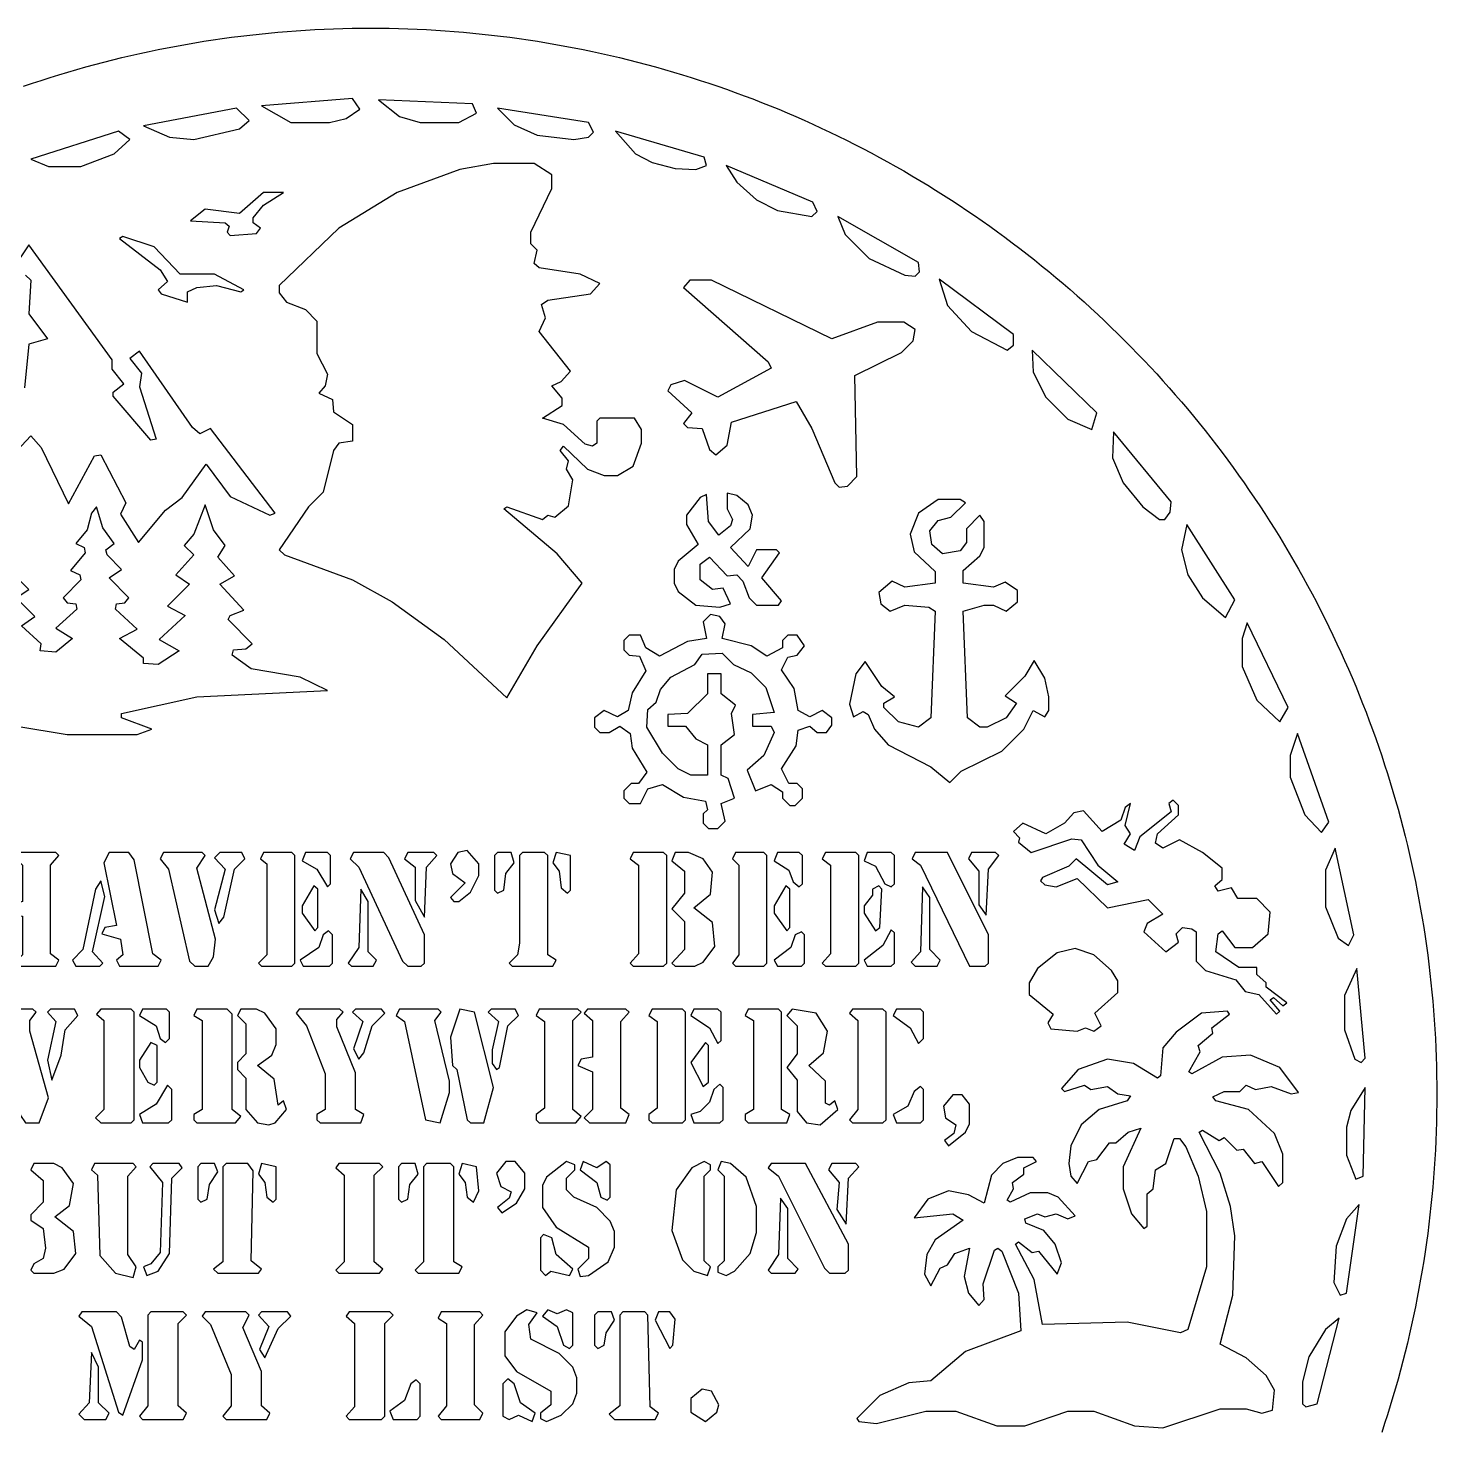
# Model space of a CAD drawing. Header units: millimetres. Extents: x 0 to 305, y 0 to 305.
# Drawn here: x 103.4 to 304.8, y 104.6 to 304.8 of the extents above; entities that cross this region are included whole.
import ezdxf

# ---------------------------------------------------------------- set-up
doc = ezdxf.new("R2010")
doc.units = ezdxf.units.MM

msp = doc.modelspace()

# ---------------------------------------------------------------- linework, layer by layer
at = {"layer": 'CUT_INNER'}
for points in [[(150.8327, 293.2319), (149.7879, 294.7246), (136.8018, 293.6797), (140.9812, 291.2915), (146.504, 291.2915), (148.8923, 291.8885)], [(153.5195, 294.5753), (156.5048, 292.1871), (159.4901, 291.2915), (165.0129, 291.2915), (167.5504, 292.6349), (166.9534, 293.9783)], [(135.0106, 291.59), (133.2194, 293.3812), (119.9348, 290.8437), (123.6664, 289.2018), (127.0995, 288.9032), (133.6672, 290.3959)], [(170.5357, 293.3812), (172.924, 290.9929), (176.2078, 289.5003), (181.4321, 288.9032), (183.5218, 289.2018), (184.2682, 289.9481), (183.5218, 291.2915)], [(117.9943, 288.9032), (116.3524, 290.0974), (103.8141, 286.0672), (106.3516, 285.0223), (110.9788, 285.0223), (115.7553, 286.8135)], [(187.4027, 290.0974), (190.2388, 286.8135), (192.627, 285.6194), (195.9109, 284.7238), (198.8962, 284.5745), (200.3888, 285.1716), (200.0903, 286.3657)], [(175.76, 285.4701), (169.9387, 285.4701), (165.1622, 284.5745), (156.2063, 281.2907), (147.8474, 276.2157), (139.3393, 268.0061), (139.3393, 266.9612), (140.3841, 265.6178), (143.0709, 264.573), (144.7128, 262.931), (144.7128, 258.3038), (146.2055, 255.3185), (145.907, 253.6766), (145.0114, 252.6317), (146.9518, 251.7361), (147.1011, 249.945), (149.7879, 248.1538), (149.7879, 245.7655), (147.8474, 245.467), (147.1011, 244.4221), (145.6084, 238.4515), (143.5187, 236.3618), (139.3393, 230.2419), (140.0856, 229.4956), (149.7879, 225.9132), (155.4599, 222.7786), (162.9232, 217.4051), (171.8791, 209.0462), (176.2078, 216.5095), (182.6262, 225.4654), (179.0439, 229.6449), (171.4313, 236.0633), (171.8791, 236.3618), (176.9542, 234.5706), (177.7005, 235.1677), (178.7453, 234.8691), (180.6858, 236.5111), (181.2829, 240.2427), (180.3873, 241.7354), (180.6858, 242.9295), (179.4917, 244.4221), (179.9395, 245.0192), (183.3726, 241.7354), (185.7608, 240.8398), (187.7013, 240.8398), (189.9403, 242.1832), (191.1344, 245.467), (191.1344, 247.4074), (190.0895, 249.0494), (185.1638, 249.0494), (184.716, 248.6016), (184.716, 245.467), (184.1189, 245.0192), (183.074, 245.3177), (179.9395, 248.1538), (176.9542, 249.0494), (179.7902, 250.8405), (179.7902, 251.8854), (178.2976, 253.6766), (179.6409, 254.2737), (180.9843, 255.7663), (176.5064, 261.4384), (177.402, 263.3788), (176.8049, 265.3193), (177.7005, 265.9164), (183.8204, 266.8119), (185.1638, 268.3046), (182.3277, 269.648), (176.5064, 270.5436), (175.76, 271.1406), (176.2078, 273.0811), (175.3122, 273.9767), (175.3122, 275.6186), (178.2976, 281.8878), (178.2976, 283.8282)], [(203.2249, 285.1716), (204.7175, 282.7833), (207.5536, 280.2458), (210.5389, 278.7532), (215.4646, 277.8576), (216.211, 278.6039), (215.6139, 279.9473)], [(139.9363, 281.2907), (137.1003, 281.2907), (133.6672, 278.3054), (128.7414, 278.9024), (126.6517, 277.2605), (131.5775, 276.962), (132.1745, 276.5142), (131.876, 275.6186), (132.3238, 275.1708), (136.0554, 275.4693), (136.6525, 276.2157), (135.6076, 276.962), (135.6076, 277.7083), (137.1003, 279.4995)], [(219.1963, 277.8576), (220.2411, 275.3201), (223.6742, 271.887), (228.7493, 269.4987), (230.2419, 269.3495), (230.839, 269.9465), (230.6897, 271.2899)], [(116.5017, 274.723), (122.323, 270.2451), (123.3679, 268.6031), (122.0245, 267.409), (122.4723, 266.8119), (126.2039, 265.6178), (126.2039, 267.1105), (127.5473, 267.7075), (130.3833, 268.0061), (133.8165, 267.1105), (134.2643, 267.409), (130.0848, 269.648), (125.1591, 269.648), (121.4274, 273.5289), (116.9495, 275.0215)], [(198.0006, 268.7524), (197.105, 267.7075), (209.1955, 257.1097), (209.6433, 256.2141), (202.0308, 252.0347), (197.2543, 254.4229), (195.3138, 253.8259), (194.866, 252.9303), (198.2991, 249.7957), (197.105, 248.303), (197.7021, 247.706), (199.7918, 247.5567), (200.8366, 244.5714), (201.7322, 243.8251), (203.3741, 245.1685), (203.9712, 248.4523), (213.2257, 251.4376), (215.4646, 247.5567), (218.7485, 239.7949), (219.3455, 239.1978), (220.5397, 239.3471), (221.8831, 240.6905), (221.5845, 255.1692), (228.3015, 258.4531), (229.9434, 260.095), (230.2419, 261.7369), (228.6, 262.7818), (224.8684, 262.7818), (218.3007, 260.3935), (201.1352, 268.7524)], [(233.675, 268.9017), (234.8691, 265.17), (238.3023, 261.4384), (243.3773, 258.7516), (244.2729, 259.4979), (244.2729, 260.9906)], [(246.9596, 258.7516), (247.1089, 255.617), (248.9001, 252.0347), (252.0347, 248.9001), (255.4678, 247.4074), (256.2141, 249.7957)], [(258.6024, 247.1089), (258.4531, 243.3773), (259.9457, 239.7949), (262.7818, 236.3618), (265.17, 234.5706), (265.9164, 234.5706), (266.6627, 235.6155), (266.8119, 237.1081)], [(199.4932, 237.7052), (197.5528, 235.1677), (197.5528, 233.8243), (199.1947, 230.9882), (196.3587, 228.6), (195.7616, 227.4059), (195.7616, 225.4654), (196.3587, 224.2713), (198.8962, 222.3309), (202.3293, 222.0323), (203.8219, 222.4801), (202.7771, 224.7191), (201.2844, 224.5698), (199.4932, 225.9132), (199.4932, 228.1522), (200.8366, 229.1971), (203.3741, 226.5103), (204.7175, 226.6595), (205.6131, 225.764), (206.5087, 223.3757), (207.5536, 222.3309), (210.6881, 222.3309), (211.1359, 222.9279), (208.2999, 226.2118), (210.8374, 229.7941), (210.3896, 230.2419), (207.5536, 230.2419), (206.3595, 227.8537), (203.8219, 230.5405), (206.658, 233.2272), (206.9565, 235.1677), (206.3595, 236.6603), (204.7175, 238.0037), (203.3741, 238.3023), (203.3741, 236.0633), (204.1205, 234.5706), (203.8219, 233.675), (202.18, 232.3316), (200.6874, 234.2721), (200.3888, 238.153)], [(233.5258, 237.4067), (230.6897, 235.4662), (229.4956, 232.4809), (230.0927, 229.9434), (233.078, 227.1073), (233.078, 225.4654), (228.7493, 224.8684), (226.9581, 225.764), (225.0176, 224.122), (225.3162, 222.4801), (226.6595, 221.4353), (228.7493, 222.3309), (232.1824, 222.0323), (233.078, 221.4353), (232.4809, 206.2102), (230.6897, 204.8668), (227.8537, 205.6131), (225.764, 207.7028), (225.764, 208.2999), (227.2566, 209.1955), (225.4654, 210.6881), (223.0772, 214.2705), (221.7338, 212.4793), (220.8382, 208.1506), (221.4353, 206.3595), (222.7786, 207.1058), (223.525, 206.658), (224.4206, 204.5683), (226.361, 202.3293), (232.4809, 199.1947), (235.1677, 196.9557), (236.8096, 198.5976), (242.631, 201.4337), (245.7655, 204.5683), (247.1089, 207.255), (248.7508, 206.3595), (249.3479, 207.255), (249.3479, 209.1955), (248.7508, 211.8823), (247.2582, 214.4198), (245.9148, 212.1808), (243.0787, 209.3448), (244.7207, 208.2999), (243.228, 206.2102), (240.5412, 204.8668), (239.4964, 204.8668), (237.7052, 206.2102), (237.1081, 221.4353), (240.0934, 222.3309), (241.4368, 222.3309), (243.228, 221.4353), (244.8699, 222.7786), (244.8699, 224.4206), (243.0787, 225.6147), (241.4368, 224.8684), (237.1081, 225.4654), (237.1081, 227.2566), (239.4964, 229.3463), (240.0934, 230.5405), (240.0934, 234.2721), (239.4964, 235.1677), (237.5559, 233.2272), (237.5559, 231.2868), (236.6603, 230.0927), (234.1228, 229.6449), (232.6302, 230.9882), (232.3316, 232.9287), (233.5258, 234.4214), (235.3169, 234.8691), (237.4067, 236.9589), (236.6603, 237.4067)], [(269.0509, 233.8243), (268.3046, 230.2419), (269.2002, 226.6595), (271.2899, 223.3757), (274.5738, 220.5397), (275.9171, 223.0772)], [(200.9859, 220.9875), (199.941, 219.9426), (200.3888, 217.5544), (197.7021, 217.1066), (193.6719, 215.0168), (191.7314, 216.211), (190.9851, 218.0022), (189.3432, 218.0022), (188.5969, 217.2558), (188.5969, 215.9124), (189.3432, 215.1661), (190.8358, 215.0168), (191.7314, 212.9271), (189.791, 209.7926), (189.1939, 207.255), (187.7013, 206.3595), (185.7608, 207.255), (184.4174, 206.2102), (184.4174, 204.8668), (185.1638, 204.1205), (186.5071, 204.1205), (187.9998, 205.0161), (189.4925, 203.9712), (189.791, 201.8815), (191.8807, 198.4484), (190.6866, 196.8065), (189.6417, 196.8065), (188.5969, 195.7616), (188.5969, 194.7167), (189.3432, 193.9704), (190.9851, 193.9704), (192.03, 196.0601), (194.1197, 196.6572), (197.105, 194.866), (200.2396, 194.269), (200.5381, 193.0748), (199.941, 192.4778), (199.941, 191.1344), (200.6874, 190.3881), (202.0308, 190.3881), (203.0756, 191.4329), (202.4786, 193.9704), (204.419, 194.7167), (203.5234, 197.5528), (202.4786, 198.0006), (202.4786, 202.3293), (204.419, 203.8219), (203.9712, 206.8072), (204.5683, 208.0014), (202.4786, 209.6433), (202.4786, 212.4793), (200.5381, 212.4793), (200.5381, 209.6433), (197.7021, 206.8072), (194.866, 206.658), (194.866, 205.0161), (197.4035, 205.0161), (198.8962, 203.2249), (200.5381, 202.3293), (200.5381, 198.0006), (198.1499, 198.0006), (196.3587, 198.8962), (194.1197, 201.1352), (191.8807, 204.8668), (192.03, 207.4043), (193.2241, 208.4492), (193.8212, 210.2404), (195.3138, 212.0315), (198.7469, 213.8227), (199.7918, 215.3154), (202.6278, 215.4646), (204.2697, 213.8227), (206.8072, 212.6286), (208.897, 210.5389), (210.0911, 206.9565), (206.9565, 206.658), (206.9565, 205.0161), (209.6433, 205.0161), (210.0911, 204.1205), (208.5984, 200.8366), (206.2102, 198.7469), (207.4043, 195.7616), (209.6433, 196.6572), (211.2852, 195.6123), (211.2852, 194.7167), (212.3301, 193.6719), (213.0764, 193.6719), (214.1213, 194.7167), (214.1213, 196.0601), (213.3749, 196.8065), (212.1808, 196.8065), (211.1359, 198.8962), (213.2257, 202.18), (213.5242, 204.419), (215.1661, 205.0161), (216.211, 204.1205), (217.5544, 204.1205), (218.3007, 205.1653), (218.3007, 206.2102), (216.9573, 207.255), (215.1661, 206.3595), (213.5242, 207.255), (212.9271, 210.3896), (211.1359, 213.0764), (212.0315, 214.8676), (213.3749, 215.1661), (214.4198, 216.5095), (213.3749, 218.0022), (212.0315, 218.0022), (211.2852, 217.2558), (211.2852, 216.211), (209.0462, 215.0168), (206.8072, 216.5095), (202.6278, 217.5544), (203.0756, 219.6441), (202.3293, 220.6889)], [(277.7083, 219.7933), (276.962, 217.5544), (276.962, 213.5242), (279.0517, 208.7477), (282.3356, 205.6131), (283.5297, 207.7028)], [(284.8731, 203.9712), (283.8282, 200.8366), (283.8282, 197.7021), (285.9179, 192.3285), (288.3062, 189.791), (289.351, 191.2836)], [(244.2729, 189.9403), (245.1685, 189.0447), (245.0192, 188.4476), (246.8104, 186.9549), (252.6317, 188.8954), (253.9751, 188.7461), (256.3634, 185.1638), (259.1994, 182.7755), (257.7068, 182.3277), (253.2288, 186.0594), (252.1839, 185.0145), (248.4523, 183.3726), (248.1538, 182.9248), (248.7508, 182.3277), (250.3928, 182.0292), (253.3781, 183.2233), (257.7068, 179.0439), (263.5281, 180.238), (265.6178, 178.1483), (263.3788, 176.8049), (262.931, 175.6108), (266.0656, 172.7747), (267.8568, 174.1181), (267.5583, 175.3122), (268.4539, 176.2078), (269.7973, 176.0586), (270.3943, 175.6108), (270.3943, 171.4313), (271.7377, 170.088), (276.0664, 168.7446), (277.4098, 167.1026), (279.3502, 166.6548), (281.8878, 163.8188), (282.3356, 164.2666), (280.9922, 165.9085), (281.44, 166.2071), (282.7833, 165.0129), (283.3804, 165.4607), (280.3951, 167.6997), (280.3951, 168.2968), (279.0517, 169.4909), (279.0517, 170.5357), (276.5142, 170.5357), (273.2304, 172.7747), (273.5289, 175.3122), (274.126, 175.76), (275.9171, 173.3718), (278.4547, 173.3718), (280.6936, 175.3122), (280.9922, 178.4468), (279.0517, 180.3873), (276.3649, 180.3873), (275.4693, 181.8799), (273.5289, 181.4321), (273.0811, 182.1785), (274.126, 183.074), (274.126, 184.716), (271.2899, 186.9549), (268.0061, 188.7461), (265.6178, 187.552), (264.573, 188.2983), (264.8715, 189.6417), (267.8568, 192.3285), (267.8568, 193.6719), (267.1105, 194.4182), (266.5134, 193.9704), (266.8119, 192.7763), (262.334, 189.1939), (261.5877, 187.2535), (260.095, 188.1491), (260.9906, 189.6417), (260.2443, 190.8358), (260.9906, 193.9704), (260.2443, 193.3734), (259.6472, 191.5822), (256.9604, 189.9403), (254.2737, 192.9256), (252.9303, 192.627), (251.5869, 191.1344), (248.9001, 189.6417), (245.6163, 191.1344)], [(290.2466, 187.552), (288.9032, 184.4174), (288.9032, 179.1931), (290.6944, 174.7152), (292.1871, 173.6703), (292.9334, 175.163)], [(102.1722, 186.9549), (101.7244, 186.0594), (102.62, 185.1638), (102.62, 179.9395), (100.8288, 179.3424), (101.2766, 178.1483), (102.62, 177.8498), (102.62, 172.3269), (101.5751, 171.2821), (102.1722, 170.685), (107.3965, 170.685), (107.8443, 171.5806), (106.6501, 172.4762), (106.6501, 185.1638), (107.8443, 186.5071), (107.3965, 186.9549)], [(115.009, 186.9549), (114.2627, 185.4623), (116.0539, 176.5064), (114.4119, 176.2078), (113.9642, 175.3122), (116.6509, 174.5659), (116.9495, 172.3269), (116.0539, 171.5806), (116.5017, 170.685), (122.0245, 170.685), (122.4723, 171.5806), (121.2782, 172.4762), (118.5914, 185.9101), (117.8451, 186.9549)], [(122.7708, 186.9549), (122.323, 186.0594), (123.5171, 184.5667), (126.5024, 171.4313), (127.2488, 170.685), (129.1892, 170.685), (129.9356, 172.0284), (130.2341, 174.5659), (127.5473, 184.716), (128.7414, 186.5071), (128.2936, 186.9549)], [(133.9657, 186.9549), (130.8311, 186.9549), (130.0848, 186.2086), (131.5775, 184.5667), (130.0848, 178.7453), (130.6819, 176.8049), (131.4282, 177.7005), (132.9209, 184.5667), (134.4135, 186.0594)], [(137.1003, 186.9549), (136.6525, 186.0594), (137.5481, 185.313), (137.5481, 172.3269), (136.354, 171.1328), (136.8018, 170.685), (141.1305, 170.685), (141.5783, 171.1328), (141.5783, 186.5071), (141.1305, 186.9549)], [(143.0709, 186.9549), (142.6231, 185.7608), (144.7128, 184.5667), (146.2055, 182.0292), (146.6533, 182.477), (146.6533, 186.5071), (146.2055, 186.9549)], [(149.9371, 186.9549), (149.4893, 186.0594), (150.6834, 184.8652), (156.9526, 171.4313), (157.6989, 170.685), (159.6394, 170.685), (160.0872, 171.1328), (160.0872, 175.163), (155.0121, 186.2086), (154.2658, 186.9549)], [(157.6989, 186.9549), (157.2511, 186.0594), (158.7438, 184.8652), (158.7438, 180.0887), (160.0872, 177.7005), (160.3857, 184.8652), (161.8784, 186.5071), (161.4306, 186.9549)], [(166.2071, 187.2535), (164.8637, 186.9549), (163.8188, 185.313), (164.1173, 183.9696), (165.9085, 182.6262), (163.8188, 180.5365), (164.2666, 179.9395), (165.0129, 179.9395), (166.6548, 181.2829), (167.849, 183.6711), (167.849, 185.313)], [(172.4762, 186.9549), (170.5357, 186.9549), (170.088, 186.5071), (170.088, 181.5814), (170.5357, 181.1336), (171.4313, 181.5814), (171.7299, 183.9696), (172.924, 185.4623)], [(174.1181, 186.9549), (173.6703, 186.5071), (173.6703, 173.9689), (173.3718, 172.3269), (172.1777, 171.1328), (172.6255, 170.685), (178.4468, 170.685), (178.8946, 171.5806), (177.7005, 172.3269), (177.7005, 186.5071), (177.2527, 186.9549)], [(178.8946, 186.9549), (178.4468, 185.4623), (179.3424, 184.2682), (179.6409, 181.8799), (180.5365, 181.1336), (180.9843, 181.5814), (180.9843, 186.5071)], [(189.9403, 186.9549), (189.4925, 186.0594), (190.6866, 185.1638), (190.6866, 172.4762), (189.4925, 171.1328), (189.9403, 170.685), (194.269, 170.685), (194.7167, 171.1328), (194.7167, 186.5071), (194.269, 186.9549)], [(195.9109, 186.9549), (195.4631, 185.7608), (197.2543, 184.2682), (197.2543, 181.1336), (195.4631, 178.8946), (197.2543, 177.1034), (197.2543, 173.0733), (195.4631, 171.1328), (195.9109, 170.685), (198.7469, 170.685), (199.941, 171.2821), (201.583, 173.5211), (201.2844, 176.9542), (198.5976, 179.0439), (200.9859, 180.9843), (201.2844, 184.1189), (199.941, 186.0594), (197.8513, 186.9549)], [(204.5683, 186.9549), (204.1205, 186.0594), (205.0161, 185.1638), (205.0161, 172.3269), (204.1205, 171.1328), (204.5683, 170.685), (208.5984, 170.685), (209.0462, 171.1328), (209.0462, 186.5071), (208.5984, 186.9549)], [(210.5389, 186.9549), (210.0911, 185.7608), (212.1808, 184.4174), (212.7779, 182.7755), (213.6735, 182.0292), (214.1213, 182.477), (214.1213, 186.5071), (213.6735, 186.9549)], [(217.4051, 186.9549), (216.9573, 186.0594), (218.1514, 185.1638), (218.1514, 172.4762), (216.9573, 171.1328), (217.4051, 170.685), (221.7338, 170.685), (222.1816, 171.1328), (222.1816, 186.5071), (221.7338, 186.9549)], [(223.3757, 186.9549), (222.9279, 185.7608), (224.5698, 185.0145), (225.9132, 182.477), (226.8088, 182.0292), (227.2566, 182.477), (227.2566, 186.5071), (226.8088, 186.9549)], [(230.2419, 186.9549), (229.7941, 186.0594), (230.9882, 185.1638), (238.0037, 170.685), (240.2427, 170.685), (240.6905, 171.1328), (240.6905, 175.163), (234.8691, 186.9549)], [(238.3023, 186.9549), (237.8545, 186.0594), (239.3471, 184.2682), (239.3471, 179.4917), (240.392, 177.999), (240.6905, 184.5667), (242.1832, 186.5071), (241.7354, 186.9549)], [(113.8149, 182.9248), (113.0686, 181.7307), (111.2774, 173.0733), (109.7847, 171.5806), (110.2325, 170.685), (113.6656, 170.685), (114.1134, 171.1328), (112.6208, 172.7747), (114.4119, 180.6858)], [(144.265, 182.1785), (142.6231, 179.3424), (142.6231, 178.2976), (144.4143, 175.76), (144.8621, 176.2078), (144.8621, 181.7307)], [(150.982, 181.7307), (150.6834, 173.3718), (149.1908, 171.1328), (149.6386, 170.685), (152.7732, 170.685), (153.221, 171.5806), (152.0268, 172.7747), (152.0268, 179.9395)], [(211.733, 182.1785), (210.0911, 179.3424), (210.0911, 178.2976), (211.8823, 175.76), (212.3301, 176.2078), (212.3301, 181.7307)], [(225.0176, 182.1785), (224.122, 181.7307), (224.122, 180.8351), (222.9279, 179.3424), (222.9279, 178.2976), (224.5698, 175.76), (225.1669, 176.2078), (225.4654, 181.7307)], [(231.2868, 182.0292), (230.9882, 172.7747), (229.6449, 171.2821), (230.2419, 170.685), (233.3765, 170.685), (233.8243, 171.5806), (232.3316, 173.0733), (232.3316, 180.5365)], [(146.3548, 175.76), (145.6084, 175.163), (145.0114, 173.3718), (142.3246, 171.5806), (142.7724, 170.685), (146.504, 170.685), (146.9518, 171.1328), (146.9518, 175.163)], [(213.972, 175.6108), (213.0764, 175.163), (212.4793, 173.3718), (210.0911, 171.5806), (210.5389, 170.685), (213.972, 170.685), (214.4198, 171.1328), (214.4198, 175.163)], [(226.8088, 175.9093), (225.6147, 173.6703), (222.9279, 171.5806), (223.3757, 170.685), (226.8088, 170.685), (227.2566, 171.1328), (227.2566, 175.4615)], [(250.542, 172.6255), (247.706, 170.3865), (246.5119, 168.2968), (246.5119, 166.6548), (249.945, 163.8188), (249.1986, 162.6247), (249.6464, 161.7291), (253.3781, 161.4306), (254.5722, 161.8784), (255.7663, 161.4306), (256.8112, 162.1769), (255.9156, 163.9681), (259.1994, 166.9534), (259.1994, 168.5953), (258.3038, 170.088), (255.7663, 172.3269), (253.0795, 173.2225)], [(293.3812, 170.3865), (291.59, 166.5056), (291.59, 161.5798), (293.0827, 157.4004), (293.9783, 156.9526), (294.5753, 157.5497)], [(98.2913, 164.5651), (97.8435, 163.9681), (99.3361, 162.1769), (102.3214, 149.3401), (103.0678, 148.2952), (105.0082, 148.2952), (106.3516, 151.8776), (103.6648, 161.4306), (103.6648, 162.9232), (104.5604, 164.1173), (104.1126, 164.5651)], [(110.0833, 164.5651), (106.6501, 164.5651), (106.2024, 164.1173), (107.3965, 162.7739), (106.2024, 157.2511), (106.7994, 154.4151), (108.1428, 157.9975), (108.7399, 161.5798), (110.531, 163.6695)], [(113.8149, 164.5651), (113.2178, 163.8188), (114.2627, 162.9232), (114.2627, 150.2357), (113.0686, 149.0415), (113.8149, 148.2952), (118.1436, 148.2952), (118.5914, 148.743), (118.5914, 164.1173), (118.1436, 164.5651)], [(119.7855, 164.5651), (119.3377, 163.6695), (121.726, 162.1769), (122.323, 160.3857), (123.0693, 159.7886), (123.6664, 160.3857), (123.6664, 164.1173), (123.2186, 164.5651)], [(127.5473, 164.5651), (127.0995, 163.6695), (128.2936, 162.9232), (128.2936, 150.2357), (127.0995, 149.4893), (127.0995, 148.743), (127.5473, 148.2952), (133.0701, 148.2952), (133.8165, 149.1908), (132.6223, 150.2357), (132.6223, 163.8188), (131.876, 164.5651)], [(133.8165, 164.5651), (133.3687, 163.6695), (134.5628, 162.4754), (134.5628, 158.1467), (133.3687, 156.9526), (133.3687, 155.9077), (134.5628, 154.7136), (134.5628, 150.2357), (136.2047, 148.2952), (137.8466, 147.9967), (138.7422, 148.2952), (140.3841, 150.2357), (139.9363, 151.4298), (139.19, 150.8327), (138.5929, 154.5643), (136.2047, 156.5048), (138.2944, 157.9975), (138.8915, 159.4901), (138.8915, 161.7291), (137.2496, 163.9681), (136.0554, 164.5651)], [(142.1753, 164.5651), (141.7275, 163.9681), (143.2202, 162.1769), (145.907, 155.3107), (145.907, 150.2357), (144.7128, 149.4893), (144.7128, 148.743), (145.1606, 148.2952), (150.982, 148.2952), (151.4298, 149.4893), (150.2357, 150.2357), (150.2357, 155.4599), (147.5489, 162.0276), (147.5489, 163.0725), (148.4445, 164.1173), (147.9967, 164.5651)], [(153.9673, 164.5651), (150.2357, 164.5651), (149.7879, 164.1173), (151.2805, 162.7739), (149.9371, 158.893), (150.6834, 157.4004), (151.4298, 158.296), (152.6239, 162.1769), (154.4151, 163.9681)], [(156.5048, 164.5651), (156.057, 163.6695), (157.2511, 162.7739), (160.2364, 148.743), (162.3262, 148.2952), (163.6695, 152.6239), (163.6695, 154.2658), (161.5798, 162.9232), (162.4754, 164.1173), (162.0276, 164.5651)], [(165.1622, 164.5651), (163.8188, 160.535), (164.1173, 156.5048), (164.7144, 155.9077), (166.2071, 148.743), (166.6548, 148.2952), (168.5953, 148.2952), (169.9387, 153.3702), (167.2519, 164.1173)], [(173.0733, 164.5651), (169.6402, 164.5651), (169.1924, 164.1173), (170.685, 162.7739), (169.7894, 158.7438), (169.7894, 156.8033), (170.3865, 155.9077), (170.8343, 156.2063), (172.0284, 162.1769), (173.5211, 163.6695)], [(176.5064, 164.5651), (176.0586, 163.6695), (177.2527, 162.7739), (177.2527, 150.3849), (176.0586, 149.4893), (176.0586, 148.743), (176.5064, 148.2952), (181.7307, 148.2952), (182.477, 149.1908), (181.2829, 150.2357), (181.2829, 162.9232), (182.477, 164.1173), (182.0292, 164.5651)], [(183.3726, 164.5651), (182.9248, 163.9681), (184.1189, 162.9232), (184.1189, 157.6989), (182.477, 157.4004), (182.0292, 156.5048), (184.1189, 155.6092), (184.1189, 150.2357), (182.9248, 149.0415), (183.6711, 148.2952), (188.8954, 148.2952), (189.3432, 149.4893), (188.1491, 150.3849), (188.1491, 162.7739), (189.3432, 164.1173), (188.8954, 164.5651)], [(192.627, 164.5651), (192.1792, 163.6695), (193.3734, 162.7739), (193.3734, 150.3849), (192.1792, 149.4893), (192.1792, 148.743), (192.627, 148.2952), (196.9557, 148.2952), (197.4035, 148.743), (197.4035, 164.1173), (196.9557, 164.5651)], [(198.5976, 164.5651), (198.1499, 163.6695), (200.8366, 161.8784), (202.0308, 159.6394), (202.4786, 160.0872), (202.4786, 164.1173), (202.0308, 164.5651)], [(206.3595, 164.5651), (205.9117, 163.6695), (207.1058, 162.9232), (207.1058, 150.2357), (205.9117, 149.4893), (205.9117, 148.743), (206.3595, 148.2952), (211.8823, 148.2952), (212.3301, 149.4893), (211.1359, 150.2357), (211.1359, 164.1173), (210.6881, 164.5651)], [(212.6286, 164.5651), (211.8823, 163.6695), (213.3749, 162.1769), (213.3749, 158.1467), (211.8823, 156.2063), (213.3749, 154.4151), (213.3749, 149.9371), (214.7183, 148.2952), (216.6588, 147.9967), (219.1963, 150.2357), (218.7485, 151.4298), (218.0022, 150.8327), (217.4051, 151.1312), (217.4051, 154.2658), (215.0168, 156.5048), (217.1066, 158.296), (217.7036, 161.4306), (216.0617, 163.9681)], [(221.286, 164.5651), (220.8382, 163.9681), (222.0323, 162.9232), (222.0323, 150.2357), (220.8382, 148.743), (221.286, 148.2952), (225.6147, 148.2952), (226.0625, 148.743), (226.0625, 164.1173), (225.6147, 164.5651)], [(274.8723, 164.2666), (271.1406, 163.9681), (267.5583, 161.2813), (265.6178, 159.0423), (265.3193, 155.0121), (264.8715, 154.7136), (261.4384, 156.8033), (257.7068, 157.4004), (253.5273, 155.9077), (251.1391, 153.221), (251.5869, 152.7732), (254.4229, 153.6688), (255.3185, 153.0717), (257.7068, 153.5195), (259.1994, 152.4746), (260.9906, 152.1761), (260.5428, 151.4298), (256.5126, 150.2357), (253.9751, 147.9967), (252.4825, 145.0114), (252.1839, 142.4738), (252.4825, 140.6827), (253.3781, 139.6378), (255.02, 142.7724), (256.2141, 143.0709), (258.0053, 145.4592), (258.9009, 145.4592), (260.6921, 146.9518), (262.4833, 147.5489), (259.9457, 142.0261), (259.9457, 138.8915), (261.1399, 135.3091), (262.931, 133.2194), (263.3788, 133.5179), (263.3788, 138.1452), (264.2744, 138.8915), (264.573, 141.5783), (266.0656, 142.4738), (267.2597, 146.0562), (268.0061, 146.0562), (268.9017, 144.8621), (270.6929, 140.6827), (271.887, 135.6076), (271.887, 127.6966), (269.2002, 118.7406), (268.1553, 118.2929), (260.5428, 119.7855), (248.4523, 119.487), (247.2582, 125.9054), (244.5714, 130.9804), (245.0192, 131.2789), (246.9596, 129.7863), (247.8552, 129.9356), (250.542, 126.6517), (251.1391, 128.2936), (250.2435, 130.9804), (248.6016, 132.9209), (246.0641, 133.9657), (245.9148, 134.5628), (247.706, 135.3091), (248.7508, 134.8613), (250.3928, 135.3091), (252.0347, 134.5628), (253.0795, 135.0106), (250.6913, 137.6974), (249.1986, 138.2944), (246.6611, 138.2944), (243.8251, 136.951), (243.3773, 137.2496), (244.2729, 138.8915), (244.1236, 139.7871), (245.7655, 140.9812), (245.7655, 141.8768), (247.5567, 142.7724), (247.1089, 143.3694), (244.8699, 143.3694), (242.7802, 142.4738), (241.1383, 140.8319), (240.0934, 136.8018), (237.8545, 137.9959), (235.0184, 138.5929), (232.0331, 137.3988), (230.0927, 134.712), (235.6155, 135.3091), (237.1081, 134.4135), (233.078, 131.5775), (231.8838, 129.4878), (231.5853, 126.6517), (232.4809, 125.0098), (233.8243, 127.5473), (234.8691, 127.9951), (235.914, 129.637), (238.0037, 130.3833), (237.2574, 126.3532), (237.8545, 123.9649), (239.3471, 122.1738), (240.0934, 123.0693), (239.9442, 125.3083), (241.5861, 130.0848), (242.0339, 130.3833), (242.631, 129.9356), (245.0192, 123.9649), (245.3177, 118.5914), (237.4067, 115.6061), (232.4809, 111.4266), (229.3463, 111.1281), (225.1669, 109.3369), (221.8831, 106.0531), (222.1816, 105.6053), (224.7191, 105.3068), (231.7346, 107.0979), (236.0633, 107.0979), (241.8846, 105.0082), (245.9148, 105.0082), (252.0347, 107.0979), (255.7663, 107.0979), (261.5877, 105.0082), (265.6178, 104.7097), (273.8274, 107.3965), (277.5591, 107.3965), (279.798, 106.7994), (281.2907, 107.2472), (281.5892, 110.0833), (280.3951, 112.173), (277.5591, 114.7105), (273.8274, 116.6509), (275.6186, 123.6664), (275.9171, 132.1745), (275.3201, 136.354), (273.8274, 141.1305), (270.8421, 146.9518), (271.2899, 147.2503), (273.6782, 145.7577), (274.4245, 146.2055), (276.2157, 144.4143), (277.1113, 144.5636), (278.7532, 142.4738), (279.798, 142.7724), (282.1863, 139.19), (282.7833, 139.7871), (282.7833, 143.8172), (281.5892, 146.8025), (277.8576, 150.2357), (273.2304, 151.4298), (272.7826, 152.0268), (274.4245, 152.7732), (276.6635, 152.7732), (277.5591, 153.6688), (278.9024, 153.0717), (281.1414, 153.5195), (283.9775, 152.4746), (285.0223, 152.6239), (282.3356, 156.2063), (278.1561, 157.9975), (274.126, 157.6989), (269.7973, 155.3107), (269.3495, 155.6092), (270.9914, 158.4452), (270.6929, 159.3408), (272.7826, 161.132), (272.6333, 161.8784), (275.1708, 163.8188)], [(227.5551, 164.5651), (227.1073, 163.6695), (229.4956, 161.8784), (230.6897, 159.6394), (231.436, 160.3857), (231.436, 164.1173), (230.9882, 164.5651)], [(120.9796, 159.7886), (119.3377, 157.2511), (119.3377, 156.2063), (120.5318, 154.1166), (121.4274, 153.6688), (121.8752, 154.1166), (121.8752, 159.3408)], [(200.2396, 159.7886), (198.1499, 156.9526), (199.941, 153.5195), (200.6874, 154.1166), (200.6874, 159.3408)], [(123.3679, 153.6688), (121.726, 150.982), (119.3377, 149.4893), (119.7855, 148.2952), (123.5171, 148.2952), (123.9649, 148.743), (123.9649, 153.0717)], [(202.3293, 153.818), (201.4337, 153.0717), (200.8366, 151.2805), (199.4932, 149.9371), (198.1499, 149.4893), (198.5976, 148.2952), (202.3293, 148.2952), (202.7771, 148.743), (202.7771, 153.3702)], [(230.9882, 153.5195), (230.0927, 152.7732), (229.1971, 150.6834), (227.1073, 149.4893), (227.5551, 148.2952), (230.9882, 148.2952), (231.436, 148.743), (231.436, 153.0717)], [(294.5753, 153.3702), (292.4856, 150.0864), (291.8885, 147.6981), (291.8885, 143.668), (293.2319, 140.2349), (294.2768, 140.6827)], [(236.9589, 152.3254), (235.6155, 152.3254), (234.2721, 150.6834), (234.5706, 149.0415), (236.0633, 147.9967), (235.7647, 146.8025), (234.4214, 145.7577), (235.0184, 145.0114), (237.4067, 146.9518), (238.0037, 148.1459), (238.0037, 150.982)], [(104.2619, 142.4738), (103.8141, 141.5783), (105.6053, 140.0856), (105.6053, 136.951), (103.8141, 135.1598), (103.8141, 134.4135), (105.6053, 133.2194), (105.9038, 130.3833), (105.6053, 128.8907), (104.2619, 128.1444), (103.8141, 127.2488), (104.2619, 126.801), (107.0979, 126.801), (108.5906, 127.398), (110.2325, 129.637), (109.934, 132.7716), (107.2472, 134.8613), (109.3369, 136.5032), (109.934, 139.6378), (108.2921, 141.8768), (107.0979, 142.4738)], [(112.9193, 142.4738), (112.4715, 141.5783), (113.3671, 140.8319), (113.6656, 129.3385), (115.9046, 126.801), (118.4421, 126.2039), (118.8899, 127.6966), (117.6958, 129.4878), (117.6958, 140.6827), (118.8899, 142.0261), (118.4421, 142.4738)], [(125.0098, 142.4738), (121.2782, 142.4738), (120.8304, 142.0261), (122.6215, 139.7871), (122.323, 129.7863), (120.9796, 128.1444), (119.9348, 127.6966), (120.3826, 126.5024), (122.0245, 127.0995), (123.6664, 129.637), (123.9649, 140.3841), (125.4576, 141.8768)], [(130.0848, 142.4738), (128.1444, 142.4738), (127.6966, 142.0261), (127.6966, 137.3988), (128.1444, 136.951), (129.04, 137.3988), (129.3385, 139.4885), (130.5326, 141.2797)], [(131.7267, 142.4738), (131.2789, 142.0261), (131.2789, 128.4429), (129.9356, 127.398), (130.5326, 126.801), (136.354, 126.801), (136.8018, 127.398), (135.3091, 128.5922), (135.6076, 141.429), (134.8613, 142.4738)], [(136.8018, 142.4738), (136.354, 140.9812), (137.2496, 139.7871), (137.5481, 137.6974), (138.4437, 136.951), (138.8915, 137.3988), (138.8915, 142.0261)], [(147.8474, 142.4738), (147.3996, 141.8768), (148.5937, 140.8319), (148.5937, 128.4429), (147.3996, 127.2488), (147.8474, 126.801), (153.6688, 126.801), (154.1166, 127.398), (152.9224, 128.4429), (152.9224, 140.8319), (154.1166, 142.0261), (153.6688, 142.4738)], [(158.7438, 142.4738), (156.8033, 142.4738), (156.3555, 142.0261), (156.3555, 137.3988), (156.8033, 136.951), (157.6989, 137.3988), (157.9975, 139.4885), (159.1916, 140.9812)], [(160.3857, 142.4738), (159.9379, 142.0261), (159.9379, 128.4429), (158.7438, 127.2488), (159.1916, 126.801), (165.0129, 126.801), (165.4607, 127.6966), (164.2666, 128.4429), (164.2666, 142.0261), (163.8188, 142.4738)], [(165.4607, 142.4738), (165.0129, 140.9812), (165.9085, 139.7871), (166.2071, 137.6974), (167.1026, 136.951), (167.849, 138.5929), (167.5504, 142.0261)], [(173.0733, 142.7724), (171.7299, 142.7724), (170.3865, 141.1305), (170.9835, 139.19), (172.4762, 138.4437), (172.1777, 137.5481), (170.5357, 136.2047), (171.1328, 135.4584), (173.2225, 136.8018), (174.4167, 138.8915), (174.4167, 141.1305)], [(180.3873, 142.7724), (177.5512, 140.5334), (176.9542, 139.3393), (176.9542, 136.2047), (178.8946, 133.3687), (183.5218, 130.5326), (183.5218, 128.8907), (182.0292, 127.398), (182.3277, 126.3532), (183.5218, 126.5024), (186.3579, 128.4429), (187.2535, 130.5326), (187.2535, 132.7716), (186.6564, 134.2643), (184.716, 136.2047), (181.4321, 137.6974), (180.3873, 138.7422), (180.3873, 140.3841), (181.5814, 141.5783), (181.5814, 142.3246)], [(182.7755, 142.7724), (182.3277, 141.5783), (184.716, 139.7871), (185.313, 137.6974), (186.2086, 137.2496), (186.6564, 137.6974), (186.6564, 142.3246), (186.0594, 142.7724), (184.716, 141.8768)], [(200.0903, 142.7724), (198.2991, 141.8768), (196.0601, 138.7422), (195.4631, 132.9209), (196.9557, 128.7414), (198.5976, 127.0995), (200.5381, 126.5024), (200.9859, 127.6966), (200.0903, 128.5922), (200.0903, 140.6827), (200.9859, 141.5783), (200.9859, 142.3246)], [(202.4786, 142.7724), (202.0308, 141.5783), (202.9263, 140.6827), (202.9263, 128.5922), (202.0308, 127.6966), (202.0308, 126.9502), (203.2249, 126.5024), (204.419, 127.0995), (206.658, 129.637), (207.5536, 132.6223), (207.5536, 136.354), (206.0609, 140.5334), (203.8219, 142.4738)], [(209.6433, 142.4738), (209.1955, 141.8768), (210.6881, 140.6827), (217.2558, 127.5473), (218.0022, 126.801), (220.2411, 126.801), (220.6889, 127.2488), (220.6889, 130.9804), (214.569, 142.4738)], [(218.3007, 142.4738), (217.8529, 141.5783), (219.3455, 139.7871), (219.047, 135.9062), (220.3904, 133.8165), (220.6889, 140.3841), (222.1816, 142.0261), (221.7338, 142.4738)], [(210.9867, 137.5481), (210.6881, 129.4878), (209.1955, 127.2488), (209.6433, 126.801), (213.0764, 126.801), (213.5242, 127.398), (212.0315, 128.8907), (212.0315, 136.0554)], [(293.6797, 136.6525), (291.8885, 134.5628), (290.3959, 130.6819), (290.0974, 125.4576), (290.9929, 123.6664), (291.8885, 123.9649)], [(177.1034, 132.3238), (176.6556, 131.876), (176.6556, 127.2488), (177.402, 126.5024), (178.1483, 127.0995), (180.8351, 126.5024), (181.2829, 127.398), (178.8946, 129.4878), (178.2976, 131.876)], [(111.1281, 121.2782), (110.6803, 120.6811), (112.4715, 119.1884), (116.3524, 106.9487), (116.9495, 106.5009), (119.7855, 114.4119), (119.7855, 116.9495), (119.3377, 117.248), (118.5914, 115.9046), (117.9943, 116.3524), (116.8002, 120.5318), (116.0539, 121.2782)], [(120.9796, 121.2782), (120.5318, 120.8304), (120.5318, 107.8443), (119.3377, 106.3516), (119.7855, 105.9038), (125.6069, 105.9038), (126.0547, 106.7994), (124.8605, 107.8443), (124.8605, 119.6362), (126.0547, 120.8304), (125.6069, 121.2782)], [(128.7414, 121.2782), (128.2936, 120.6811), (129.4878, 119.487), (132.4731, 112.3222), (132.4731, 107.8443), (131.2789, 106.3516), (131.7267, 105.9038), (137.5481, 105.9038), (137.9959, 106.7994), (136.8018, 107.8443), (136.8018, 112.77), (134.115, 119.0392), (135.0106, 120.8304), (134.5628, 121.2782)], [(140.5334, 121.2782), (136.8018, 121.2782), (136.354, 120.8304), (137.8466, 119.1884), (136.5032, 115.9046), (137.2496, 114.7105), (139.19, 118.8899), (140.9812, 120.6811)], [(149.3401, 121.2782), (148.8923, 120.6811), (150.0864, 119.6362), (150.0864, 107.695), (148.8923, 106.3516), (149.3401, 105.9038), (153.9673, 105.9038), (154.4151, 106.3516), (154.4151, 119.6362), (155.6092, 120.8304), (155.1614, 121.2782)], [(162.4754, 121.2782), (162.0276, 120.3826), (163.2217, 119.6362), (163.2217, 107.8443), (162.0276, 106.3516), (162.4754, 105.9038), (167.9982, 105.9038), (168.446, 106.7994), (167.2519, 107.9935), (167.2519, 119.487), (168.446, 120.8304), (167.9982, 121.2782)], [(174.7152, 121.5767), (173.2225, 120.6811), (171.5806, 118.4421), (171.5806, 115.009), (173.2225, 112.77), (178.1483, 109.934), (178.1483, 107.9935), (176.6556, 106.7994), (176.6556, 106.0531), (177.5512, 105.6053), (179.6409, 106.5009), (181.2829, 108.1428), (181.8799, 109.6355), (181.8799, 111.8744), (181.2829, 113.3671), (179.3424, 115.3075), (175.3122, 117.3973), (175.0137, 119.487), (176.2078, 121.1289)], [(177.7005, 121.5767), (176.9542, 120.6811), (179.0439, 119.1884), (179.9395, 116.5017), (180.8351, 116.0539), (181.2829, 116.5017), (181.2829, 121.1289), (180.3873, 121.5767), (179.0439, 120.9796)], [(186.8057, 121.2782), (184.8652, 121.2782), (184.4174, 120.8304), (184.4174, 116.5017), (184.8652, 116.0539), (185.7608, 116.5017), (186.0594, 118.2929), (187.2535, 120.084)], [(188.4476, 121.2782), (187.9998, 120.8304), (187.9998, 107.8443), (186.5071, 106.6501), (187.2535, 105.9038), (193.0748, 105.9038), (193.5226, 106.7994), (192.3285, 107.695), (192.03, 120.8304), (191.5822, 121.2782)], [(193.5226, 121.2782), (193.0748, 120.084), (195.1645, 116.0539), (195.6123, 116.5017), (195.9109, 120.2333), (195.1645, 121.2782)], [(290.8437, 120.3826), (288.9032, 118.7406), (286.515, 114.8597), (285.6194, 111.2774), (285.6194, 108.1428), (286.0672, 107.695), (287.7091, 108.1428)], [(112.4715, 115.4568), (112.173, 108.2921), (110.6803, 106.6501), (111.4266, 105.9038), (114.5612, 105.9038), (115.009, 106.7994), (113.5164, 108.2921), (113.5164, 113.3671)], [(158.893, 111.5759), (158.1467, 110.9788), (157.2511, 108.5906), (155.1614, 107.0979), (155.6092, 105.9038), (159.0423, 105.9038), (159.4901, 106.3516), (159.4901, 110.9788)], [(172.0284, 111.7252), (171.2821, 110.9788), (171.2821, 106.3516), (172.1777, 105.9038), (173.5211, 106.5009), (175.4615, 105.6053), (175.9093, 106.7994), (173.8196, 108.2921), (172.924, 110.9788)], [(199.7918, 110.2325), (198.1499, 108.8891), (198.1499, 106.9487), (200.2396, 105.6053), (201.8815, 106.9487), (202.18, 107.9935), (201.1352, 109.934)]]:
    msp.add_lwpolyline(points, close=True, dxfattribs=at)
for points in [[(97.2464, 239.4964), (103.8141, 246.5119), (105.3068, 244.8699), (109.1877, 236.8096), (112.9193, 243.6758), (113.8149, 243.8251), (117.3973, 236.9589), (116.6509, 235.3169), (119.1884, 231.2868), (123.0693, 235.914), (125.4576, 237.7052), (128.8907, 242.4817), (132.3238, 237.8545), (137.9959, 235.1677), (138.7422, 235.4662), (129.4878, 247.5567), (127.9951, 246.8104), (126.9502, 247.706), (119.3377, 258.6024), (117.9943, 257.5575), (119.6362, 255.4678), (119.3377, 253.5273), (121.726, 246.0641), (120.9796, 245.9148), (115.6061, 252.1839), (115.6061, 252.781), (117.0987, 253.9751), (115.4568, 256.0648), (115.4568, 257.4082), (103.5156, 273.8274), (93.9626, 259.6472)], [(103.0678, 269.4987), (103.8141, 268.7524), (103.5156, 263.9759), (106.2024, 260.3935), (103.5156, 259.6472), (102.9185, 253.3781)], [(94.5596, 206.2102), (109.0384, 203.8219), (119.0392, 203.8219), (121.1289, 204.5683), (116.8002, 206.2102), (116.8002, 206.8072), (127.5473, 209.1955), (146.2055, 210.0911), (142.3246, 212.0315), (135.3091, 213.2257), (132.6223, 215.1661), (132.7716, 215.9124), (134.5628, 216.0617), (135.4584, 216.808), (132.0253, 220.2411), (132.3238, 220.8382), (134.2643, 221.5845), (130.8311, 225.3162), (132.9209, 226.5103), (130.5326, 229.1971), (131.5775, 230.839), (129.9356, 233.078), (128.7414, 236.6603), (127.0995, 232.4809), (125.7561, 230.839), (127.0995, 229.4956), (124.562, 226.6595), (126.5024, 225.3162), (123.3679, 222.1816), (125.9054, 220.8382), (122.1738, 217.4051), (125.0098, 215.7632), (122.0245, 213.8227), (119.9348, 213.972), (119.9348, 214.7183), (116.5017, 217.5544), (119.0392, 218.8977), (115.9046, 221.7338), (116.0539, 222.4801), (117.248, 222.6294), (117.8451, 223.3757), (115.009, 226.2118), (116.8002, 227.4059), (114.7105, 229.4956), (114.5612, 230.2419), (115.7553, 231.1375), (114.1134, 233.3765), (113.2178, 236.3618), (112.4715, 235.4662), (111.8744, 233.078), (110.2325, 231.1375), (111.4266, 230.5405), (111.5759, 229.7941), (109.4862, 227.2566), (110.8296, 226.6595), (110.9788, 225.9132), (108.4413, 223.3757), (109.0384, 222.6294), (110.2325, 222.4801), (110.3818, 221.7338), (107.3965, 219.047), (109.7847, 217.5544), (107.3965, 215.6139), (105.1575, 215.7632), (105.3068, 216.808), (102.4707, 219.3455), (104.4112, 220.6889), (101.7244, 223.3757), (103.5156, 224.5698), (100.9781, 227.1073)]]:
    msp.add_lwpolyline(points, dxfattribs=at)
at = {"layer": 'CUT_OUTER'}
msp.add_lwpolyline([(102.7834, 296.497), (104.0428, 296.9245), (105.3058, 297.341), (106.5724, 297.7465), (107.8426, 298.1408), (109.1161, 298.5241), (110.3929, 298.8963), (111.6729, 299.2573), (112.956, 299.6071), (114.2421, 299.9457), (115.5311, 300.2731), (116.8229, 300.5892), (118.1175, 300.894), (119.4146, 301.1875), (120.7143, 301.4697), (122.0163, 301.7405), (123.3207, 302), (124.6273, 302.248), (125.936, 302.4847), (127.2467, 302.7099), (128.5594, 302.9237), (129.8738, 303.126), (131.19, 303.3169), (132.5078, 303.4962), (133.8271, 303.664), (135.1478, 303.8204), (136.4699, 303.9651), (137.7931, 304.0984), (139.1175, 304.2201), (140.4428, 304.3302), (141.7691, 304.4288), (143.0962, 304.5157), (144.424, 304.5911), (145.7524, 304.6549), (147.0813, 304.7072), (148.4106, 304.7478), (149.7403, 304.7768), (151.0701, 304.7942), (152.4, 304.8), (153.7299, 304.7942), (155.0597, 304.7768), (156.3894, 304.7478), (157.7187, 304.7072), (159.0476, 304.6549), (160.376, 304.5911), (161.7038, 304.5157), (163.0309, 304.4288), (164.3572, 304.3302), (165.6825, 304.2201), (167.0069, 304.0984), (168.3301, 303.9651), (169.6522, 303.8204), (170.9729, 303.664), (172.2922, 303.4962), (173.61, 303.3169), (174.9262, 303.126), (176.2406, 302.9237), (177.5533, 302.7099), (178.864, 302.4847), (180.1727, 302.248), (181.4793, 302), (182.7837, 301.7405), (184.0857, 301.4697), (185.3854, 301.1875), (186.6825, 300.894), (187.9771, 300.5892), (189.2689, 300.2731), (190.5579, 299.9457), (191.844, 299.6071), (193.1271, 299.2573), (194.4071, 298.8963), (195.6839, 298.5241), (196.9574, 298.1408), (198.2276, 297.7465), (199.4942, 297.341), (200.7572, 296.9245), (202.0166, 296.497), (203.2722, 296.0586), (204.5239, 295.6092), (205.7716, 295.1488), (207.0153, 294.6777), (208.2548, 294.1956), (209.49, 293.7028), (210.721, 293.1992), (211.9474, 292.6849), (213.1694, 292.16), (214.3867, 291.6243), (215.5993, 291.0781), (216.807, 290.5213), (218.0099, 289.954), (219.2078, 289.3762), (220.4005, 288.788), (221.5882, 288.1894), (222.7705, 287.5805), (223.9475, 286.9612), (225.119, 286.3317), (226.285, 285.692), (227.4454, 285.0422), (228.6, 284.3823), (229.7488, 283.7123), (230.8918, 283.0323), (232.0288, 282.3424), (233.1597, 281.6425), (234.2845, 280.9329), (235.403, 280.2134), (236.5152, 279.4842), (237.621, 278.7453), (238.7203, 277.9968), (239.813, 277.2388), (240.8991, 276.4712), (241.9785, 275.6942), (243.051, 274.9078), (244.1166, 274.1121), (245.1752, 273.307), (246.2268, 272.4928), (247.2712, 271.6695), (248.3084, 270.837), (249.3383, 269.9956), (250.3608, 269.1452), (251.3759, 268.2859), (252.3834, 267.4177), (253.3833, 266.5409), (254.3755, 265.6553), (255.3599, 264.7611), (256.3366, 263.8583), (257.3052, 262.9471), (258.2659, 262.0274), (259.2186, 261.0994), (260.1631, 260.1631), (261.0994, 259.2186), (262.0274, 258.2659), (262.9471, 257.3052), (263.8583, 256.3366), (264.7611, 255.3599), (265.6553, 254.3755), (266.5409, 253.3833), (267.4177, 252.3834), (268.2859, 251.3759), (269.1452, 250.3608), (269.9956, 249.3383), (270.837, 248.3084), (271.6695, 247.2712), (272.4928, 246.2268), (273.307, 245.1752), (274.1121, 244.1166), (274.9078, 243.051), (275.6942, 241.9785), (276.4712, 240.8991), (277.2388, 239.813), (277.9968, 238.7203), (278.7453, 237.621), (279.4842, 236.5152), (280.2134, 235.403), (280.9329, 234.2845), (281.6425, 233.1597), (282.3424, 232.0288), (283.0323, 230.8918), (283.7123, 229.7488), (284.3823, 228.6), (285.0422, 227.4454), (285.692, 226.285), (286.3317, 225.119), (286.9612, 223.9475), (287.5805, 222.7705), (288.1894, 221.5882), (288.788, 220.4005), (289.3762, 219.2078), (289.954, 218.0099), (290.5213, 216.807), (291.0781, 215.5993), (291.6243, 214.3867), (292.16, 213.1694), (292.6849, 211.9474), (293.1992, 210.721), (293.7028, 209.49), (294.1956, 208.2548), (294.6777, 207.0153), (295.1488, 205.7716), (295.6092, 204.5239), (296.0586, 203.2722), (296.497, 202.0166), (296.9245, 200.7572), (297.341, 199.4942), (297.7465, 198.2276), (298.1408, 196.9574), (298.5241, 195.6839), (298.8963, 194.4071), (299.2573, 193.1271), (299.6071, 191.844), (299.9457, 190.5579), (300.2731, 189.2689), (300.5892, 187.9771), (300.894, 186.6825), (301.1875, 185.3854), (301.4697, 184.0857), (301.7405, 182.7837), (302, 181.4793), (302.248, 180.1727), (302.4847, 178.864), (302.7099, 177.5533), (302.9237, 176.2406), (303.126, 174.9262), (303.3169, 173.61), (303.4962, 172.2922), (303.664, 170.9729), (303.8204, 169.6522), (303.9651, 168.3301), (304.0984, 167.0069), (304.2201, 165.6825), (304.3302, 164.3572), (304.4288, 163.0309), (304.5157, 161.7038), (304.5911, 160.376), (304.6549, 159.0476), (304.7072, 157.7187), (304.7478, 156.3894), (304.7768, 155.0597), (304.7942, 153.7299), (304.8, 152.4), (304.7942, 151.0701), (304.7768, 149.7403), (304.7478, 148.4106), (304.7072, 147.0813), (304.6549, 145.7524), (304.5911, 144.424), (304.5157, 143.0962), (304.4288, 141.7691), (304.3302, 140.4428), (304.2201, 139.1175), (304.0984, 137.7931), (303.9651, 136.4699), (303.8204, 135.1478), (303.664, 133.8271), (303.4962, 132.5078), (303.3169, 131.19), (303.126, 129.8738), (302.9237, 128.5594), (302.7099, 127.2467), (302.4847, 125.936), (302.248, 124.6273), (302, 123.3207), (301.7405, 122.0163), (301.4697, 120.7143), (301.1875, 119.4146), (300.894, 118.1175), (300.5892, 116.8229), (300.2731, 115.5311), (299.9457, 114.2421), (299.6071, 112.956), (299.2573, 111.6729), (298.8963, 110.3929), (298.5241, 109.1161), (298.1408, 107.8426), (297.7465, 106.5724), (297.341, 105.3058), (296.9245, 104.0428)], dxfattribs=at)

doc.saveas('drawing.dxf')
